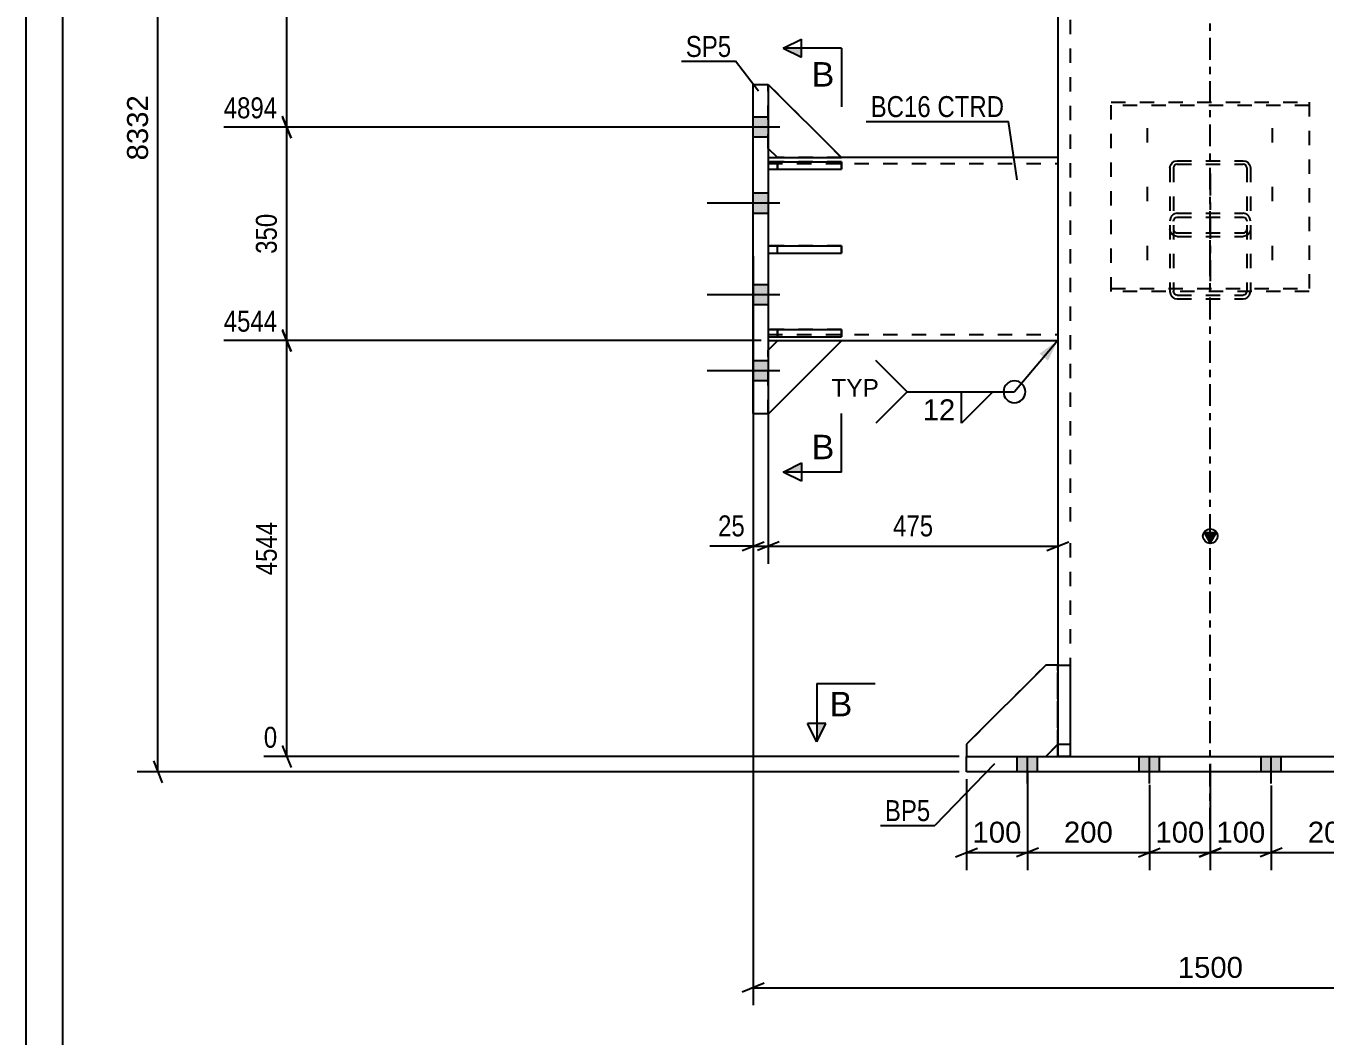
# Model space of a CAD drawing. Header units: millimetres. Extents: x -162 to 432, y -197 to 223.
# Drawn here: x -161.9 to 15.8, y -38.2 to 99.9 of the extents above; entities that cross this region are included whole.
import ezdxf

# ---------------------------------------------------------------- set-up
doc = ezdxf.new("R2010")
doc.units = ezdxf.units.MM
doc.linetypes.add('DXK_LINE_DOT2', pattern=[3.9198, 1.9599, -1.9599])
doc.linetypes.add('DXK_LINE_DOT3', pattern=[5.9187, 2.979, -0.9799, 0.9799, -0.9799])
doc.styles.add('Arial', font='ARIAL.TTF', dxfattribs={"height": 0.2})
doc.styles.add('Arial Narrow', font='ARIALN.TTF', dxfattribs={"height": 0.2})

# ---------------------------------------------------------------- blocks, each defined once
blk = doc.blocks.new('Unknown-284927994-1134')
at = {"color": 5, "linetype": 'Continuous'}
for p, q in [((-161.88, 223.11), (-161.88, -196.89)), ((-156.88, 218.11), (-156.88, -191.89))]:
    blk.add_line(p, q, dxfattribs=at)
blk = doc.blocks.new('Part-284927994-1833 - 1824')
at = {"color": 2, "linetype": 'Continuous'}
for p, q in [((-33.33, -2.08), (-33.33, 0)), ((-33.33, 0), (33.33, 0)), ((33.33, 0), (33.33, -2.08)), ((33.33, -2.08), (-33.33, -2.08))]:
    blk.add_line(p, q, dxfattribs=at)
blk = doc.blocks.new('Part-284927994-1857 - 1824')
at = {"color": 7, "linetype": 'DXK_LINE_DOT2'}
for p, q in [((-22.5, 12.5), (-33.33, 1.67)), ((-20.83, 12.5), (-22.5, 12.5)), ((-20.83, 1.67), (-20.83, 12.5)), ((-33.33, 1.67), (-33.33, 0)), ((-22.5, 0), (-20.83, 1.67)), ((-33.33, 0), (-22.5, 0))]:
    blk.add_line(p, q, dxfattribs=at)
blk = doc.blocks.new('Part-284927994-1826 - 1824')
at = {"color": 2, "linetype": 'Continuous'}
for p, q in [((-20.83, 12.5), (-20.83, 0)), ((-20.83, 12.5), (-19.17, 12.5)), ((-19.17, 12.5), (-19.17, 0)), ((-20.83, 1.67), (-19.17, 1.67)), ((-20.83, 0), (-19.17, 0))]:
    blk.add_line(p, q, dxfattribs=at)
blk = doc.blocks.new('Part-284927994-1828 - 1824')
at = {"color": 2, "linetype": 'Continuous'}
for p, q in [((-22.5, 12.5), (-33.33, 1.67)), ((-20.83, 12.5), (-22.5, 12.5)), ((-33.33, 1.67), (-33.33, 0)), ((-22.5, 0), (-20.83, 1.67))]:
    blk.add_line(p, q, dxfattribs=at)
at = {"color": 7, "linetype": 'DXK_LINE_DOT2'}
for p, q in [((-20.83, 12.5), (-20.83, 1.67)), ((-33.33, 0), (-22.5, 0))]:
    blk.add_line(p, q, dxfattribs=at)
blk = doc.blocks.new('Part-284927994-1838 - 1824')
at = {"linetype": 'Continuous'}
blk.add_hatch(color=2, dxfattribs=at).paths.add_polyline_path([(0, 29.23), (-0.8, 30.63), (0.8, 30.63)])
at = {"color": 7, "linetype": 'DXK_LINE_DOT3'}
for p, q in [((0, 109.56), (0, 167.47)), ((0, 30.17), (0, 108.56)), ((0, -10), (0, 29.17))]:
    blk.add_line(p, q, dxfattribs=at)
at = {"color": 2, "linetype": 'Continuous'}
for p, q in [((-20.83, 157.47), (-20.83, 109.56)), ((-20.83, 157.47), (-20.42, 157.47)), ((-19.02, 157.47), (19.02, 157.47)), ((20.83, 157.47), (20.42, 157.47)), ((20.83, 157.47), (20.83, 109.56)), ((-20.83, 108.56), (-20.83, 30.17)), ((20.83, 108.56), (20.83, 30.17)), ((0, 29.23), (-0.8, 30.63)), ((-0.8, 30.63), (0.8, 30.63)), ((0.8, 30.63), (0, 29.23)), ((-20.83, 29.17), (-20.83, 12.5)), ((20.83, 29.17), (20.83, 12.5))]:
    blk.add_line(p, q, dxfattribs=at)
at = {"color": 7, "linetype": 'DXK_LINE_DOT2'}
for p, q in [((-19.04, 157.47), (-20.42, 157.47)), ((-19.02, 157.47), (-19.86, 157.47)), ((-19.17, 157.47), (-19.17, 109.56)), ((-19.04, 157.47), (-19.02, 157.47)), ((20.42, 157.47), (18.68, 157.47)), ((19.17, 157.47), (19.17, 109.56)), ((-19.17, 108.56), (-19.17, 30.17)), ((19.17, 108.56), (19.17, 30.17)), ((-19.17, 29.17), (-19.17, 0)), ((19.17, 29.17), (19.17, 0)), ((-20.83, 12.5), (-20.83, 0)), ((20.83, 12.5), (20.83, 0)), ((-20.83, 0), (20.83, 0))]:
    blk.add_line(p, q, dxfattribs=at)
at = {"color": 2, "linetype": 'Continuous'}
blk.add_circle((0, 30.13), 1, dxfattribs=at)
blk = doc.blocks.new('Bolt-284927994-1841 - 1824')
at = {"linetype": 'Continuous'}
for points in [[(-62.5, 87.43), (-62.5, 84.68), (-60.41, 84.68), (-60.41, 87.43)], [(-62.5, 87.43), (-62.5, 84.68), (-60.41, 84.68), (-60.41, 87.43)], [(-62.5, 87.43), (-62.5, 84.68), (-60.41, 84.68), (-60.41, 87.43)], [(-62.5, 77.01), (-62.5, 74.26), (-60.41, 74.26), (-60.41, 77.01)], [(-62.5, 77.01), (-62.5, 74.26), (-60.41, 74.26), (-60.41, 77.01)], [(-62.5, 64.51), (-62.5, 61.76), (-60.41, 61.76), (-60.41, 64.51)], [(-62.5, 64.51), (-62.5, 61.76), (-60.41, 61.76), (-60.41, 64.51)], [(-62.5, 54.1), (-62.5, 51.35), (-60.41, 51.35), (-60.41, 54.1)], [(-62.5, 54.1), (-62.5, 51.35), (-60.41, 51.35), (-60.41, 54.1)], [(-62.5, 54.1), (-62.5, 51.35), (-60.41, 51.35), (-60.41, 54.1)]]:
    blk.add_hatch(color=1, dxfattribs=at).paths.add_polyline_path(points)
at = {"color": 1, "linetype": 'Continuous'}
for p, q in [((-60.41, 87.43), (-62.5, 87.43)), ((-60.41, 87.43), (-62.5, 87.43)), ((-60.41, 87.43), (-62.5, 87.43)), ((-58.83, 86.06), (-68.75, 86.06)), ((-58.83, 86.06), (-68.75, 86.06)), ((-58.83, 86.06), (-68.75, 86.06)), ((-60.41, 84.68), (-62.5, 84.68)), ((-60.41, 84.68), (-62.5, 84.68)), ((-60.41, 84.68), (-62.5, 84.68)), ((-60.41, 77.01), (-62.5, 77.01)), ((-60.41, 77.01), (-62.5, 77.01)), ((-58.83, 75.64), (-68.75, 75.64)), ((-58.83, 75.64), (-68.75, 75.64)), ((-60.41, 74.26), (-62.5, 74.26)), ((-60.41, 74.26), (-62.5, 74.26)), ((-60.41, 64.51), (-62.5, 64.51)), ((-60.41, 64.51), (-62.5, 64.51)), ((-58.83, 63.14), (-68.75, 63.14)), ((-58.83, 63.14), (-68.75, 63.14)), ((-60.41, 61.76), (-62.5, 61.76)), ((-60.41, 61.76), (-62.5, 61.76)), ((-60.41, 54.1), (-62.5, 54.1)), ((-60.41, 54.1), (-62.5, 54.1)), ((-60.41, 54.1), (-62.5, 54.1)), ((-58.83, 52.72), (-68.75, 52.72)), ((-58.83, 52.72), (-68.75, 52.72)), ((-58.83, 52.72), (-68.75, 52.72)), ((-60.41, 51.35), (-62.5, 51.35)), ((-60.41, 51.35), (-62.5, 51.35)), ((-60.41, 51.35), (-62.5, 51.35))]:
    blk.add_line(p, q, dxfattribs=at)
blk = doc.blocks.new('Bolt-284927994-1844 - 1824')
at = {"color": 1, "linetype": 'DXK_LINE_DOT2'}
for p, q in [((-8.56, 83.94), (-8.56, 86.3)), ((-0.02, 83.94), (-0.02, 86.3)), ((8.52, 83.94), (8.52, 86.3)), ((-8.56, 75.91), (-8.56, 78.28)), ((8.52, 75.91), (8.52, 78.28)), ((-8.56, 67.88), (-8.56, 70.25)), ((-0.02, 67.88), (-0.02, 70.25)), ((8.52, 67.88), (8.52, 70.25))]:
    blk.add_line(p, q, dxfattribs=at)
blk = doc.blocks.new('Bolt-284927994-1845 - 1824')
at = {"linetype": 'Continuous'}
for points in [[(-23.63, 0), (-26.38, 0), (-26.38, -2.08), (-23.63, -2.08)], [(-23.63, 0), (-26.38, 0), (-26.38, -2.08), (-23.63, -2.08)], [(-23.63, 0), (-26.38, 0), (-26.38, -2.08), (-23.63, -2.08)], [(-23.63, 0), (-26.38, 0), (-26.38, -2.08), (-23.63, -2.08)], [(-6.96, 0), (-9.71, 0), (-9.71, -2.08), (-6.96, -2.08)], [(-6.96, 0), (-9.71, 0), (-9.71, -2.08), (-6.96, -2.08)], [(9.71, 0), (6.96, 0), (6.96, -2.08), (9.71, -2.08)], [(9.71, 0), (6.96, 0), (6.96, -2.08), (9.71, -2.08)], [(26.37, 0), (23.62, 0), (23.62, -2.08), (26.37, -2.08)], [(26.37, 0), (23.62, 0), (23.62, -2.08), (26.37, -2.08)], [(26.37, 0), (23.62, 0), (23.62, -2.08), (26.37, -2.08)], [(26.37, 0), (23.62, 0), (23.62, -2.08), (26.37, -2.08)]]:
    blk.add_hatch(color=1, dxfattribs=at).paths.add_polyline_path(points)
at = {"color": 1, "linetype": 'Continuous'}
for p, q in [((-26.38, -2.08), (-26.38, 0)), ((-26.38, -2.08), (-26.38, 0)), ((-26.38, -2.08), (-26.38, 0)), ((-26.38, -2.08), (-26.38, 0)), ((-25, -3.67), (-25, 0)), ((-25, -3.67), (-25, 0)), ((-25, -3.67), (-25, 0)), ((-25, -3.67), (-25, 0)), ((-23.63, -2.08), (-23.63, 0)), ((-23.63, -2.08), (-23.63, 0)), ((-23.63, -2.08), (-23.63, 0)), ((-23.63, -2.08), (-23.63, 0)), ((-9.71, -2.08), (-9.71, 0)), ((-9.71, -2.08), (-9.71, 0)), ((-8.33, -3.67), (-8.33, 0)), ((-8.33, -3.67), (-8.33, 0)), ((-6.96, -2.08), (-6.96, 0)), ((-6.96, -2.08), (-6.96, 0)), ((6.96, -2.08), (6.96, 0)), ((6.96, -2.08), (6.96, 0)), ((8.33, -3.67), (8.33, 0)), ((8.33, -3.67), (8.33, 0)), ((9.71, -2.08), (9.71, 0)), ((9.71, -2.08), (9.71, 0)), ((23.62, -2.08), (23.62, 0)), ((23.62, -2.08), (23.62, 0)), ((23.62, -2.08), (23.62, 0)), ((23.62, -2.08), (23.62, 0)), ((25, -3.67), (25, 0)), ((25, -3.67), (25, 0)), ((25, -3.67), (25, 0)), ((25, -3.67), (25, 0)), ((26.37, -2.08), (26.37, 0)), ((26.37, -2.08), (26.37, 0)), ((26.37, -2.08), (26.37, 0)), ((26.37, -2.08), (26.37, 0))]:
    blk.add_line(p, q, dxfattribs=at)
blk = doc.blocks.new('Part-284927994-1922 - 1824')
at = {"color": 2, "linetype": 'Continuous'}
for p, q in [((-62.5, 46.89), (-62.5, 91.89)), ((-62.5, 91.89), (-60.41, 91.89)), ((-60.41, 91.89), (-60.41, 81.29)), ((-60.41, 80.29), (-60.41, 69.83)), ((-60.41, 68.83), (-60.41, 58.37)), ((-60.41, 57.37), (-60.41, 46.89)), ((-62.5, 46.89), (-60.41, 46.89))]:
    blk.add_line(p, q, dxfattribs=at)
at = {"color": 7, "linetype": 'DXK_LINE_DOT2'}
for p, q in [((-60.41, 81.29), (-60.41, 80.29)), ((-60.41, 69.83), (-60.41, 68.83)), ((-60.41, 58.37), (-60.41, 57.37))]:
    blk.add_line(p, q, dxfattribs=at)
blk = doc.blocks.new('Part-284927994-1858 - 1824')
at = {"color": 7, "linetype": 'DXK_LINE_DOT2'}
for p, q in [((-20.83, 0), (-20.83, 12.5)), ((-20.83, 12.5), (-19.17, 12.5)), ((-19.17, 12.5), (-19.17, 0)), ((-20.83, 1.67), (-19.17, 1.67)), ((-19.17, 0), (-20.83, 0))]:
    blk.add_line(p, q, dxfattribs=at)
blk = doc.blocks.new('Part-284927994-1865 - 1824')
at = {"color": 7, "linetype": 'DXK_LINE_DOT2'}
for p, q in [((-13.56, 63.56), (-13.56, 89.46)), ((-13.56, 89.46), (13.52, 89.46)), ((13.52, 89.01), (-13.56, 89.01)), ((13.52, 89.46), (13.52, 63.56)), ((-13.56, 64.01), (13.52, 64.01)), ((13.52, 63.56), (-13.56, 63.56))]:
    blk.add_line(p, q, dxfattribs=at)
blk = doc.blocks.new('Part-284927994-1867 - 1824')
at = {"color": 7, "linetype": 'DXK_LINE_DOT2'}
for p, q in [((-5.52, 80.51), (-5.44, 80.87)), ((-5.52, 80.51), (-5.52, 63.63)), ((-5.44, 80.87), (-5.23, 81.17)), ((-5.23, 81.17), (-4.9, 81.38)), ((-4.98, 80.69), (-5.02, 80.51)), ((-5.02, 80.51), (-5.02, 63.63)), ((-4.87, 80.84), (-4.98, 80.69)), ((-4.9, 81.38), (-4.52, 81.45)), ((-4.71, 80.94), (-4.87, 80.84)), ((-4.52, 80.98), (-4.71, 80.94)), ((-4.52, 81.45), (4.48, 81.45)), ((-4.52, 80.98), (4.48, 80.98)), ((4.48, 81.45), (4.86, 81.38)), ((4.67, 80.94), (4.48, 80.98)), ((4.84, 80.84), (4.67, 80.94)), ((4.94, 80.69), (4.84, 80.84)), ((4.86, 81.38), (5.19, 81.17)), ((4.98, 80.51), (4.94, 80.69)), ((4.98, 80.51), (4.98, 63.63)), ((5.19, 81.17), (5.41, 80.87)), ((5.41, 80.87), (5.48, 80.51)), ((5.48, 80.51), (5.48, 63.63)), ((-5.44, 73.61), (-5.52, 73.2)), ((-5.02, 73.2), (-4.98, 73.41)), ((-4.98, 73.41), (-4.87, 73.58)), ((-4.52, 74.27), (-4.9, 74.19)), ((-4.87, 73.58), (-4.71, 73.7)), ((-4.71, 73.7), (-4.52, 73.74)), ((-4.52, 74.27), (4.48, 74.27)), ((-4.52, 73.74), (4.48, 73.74)), ((4.86, 74.19), (4.48, 74.27)), ((4.48, 73.74), (4.67, 73.7)), ((4.67, 73.7), (4.84, 73.58)), ((4.84, 73.58), (4.94, 73.41)), ((4.94, 73.41), (4.98, 73.2)), ((5.48, 73.2), (5.41, 73.61)), ((-5.44, 71.69), (-5.52, 72.05)), ((-5.23, 71.39), (-5.44, 71.69)), ((-4.9, 71.18), (-5.23, 71.39)), ((-5.02, 72.05), (-4.98, 71.87)), ((-4.98, 71.87), (-4.87, 71.72)), ((-4.52, 71.11), (-4.9, 71.18)), ((-4.87, 71.72), (-4.71, 71.62)), ((-4.71, 71.62), (-4.52, 71.58)), ((-4.52, 71.58), (4.48, 71.58)), ((-4.52, 71.11), (4.48, 71.11)), ((4.48, 71.58), (4.67, 71.62)), ((4.86, 71.18), (4.48, 71.11)), ((4.67, 71.62), (4.84, 71.72)), ((4.84, 71.72), (4.94, 71.87)), ((5.19, 71.39), (4.86, 71.18)), ((4.94, 71.87), (4.98, 72.05)), ((5.41, 71.69), (5.19, 71.39)), ((5.48, 72.05), (5.41, 71.69)), ((-5.52, 63.63), (-5.44, 63.22)), ((-4.98, 63.42), (-5.02, 63.63)), ((-4.87, 63.25), (-4.98, 63.42)), ((-4.9, 62.64), (-4.52, 62.56)), ((-4.71, 63.14), (-4.87, 63.25)), ((-4.52, 63.09), (-4.71, 63.14)), ((-4.52, 63.09), (4.48, 63.09)), ((-4.52, 62.56), (4.48, 62.56)), ((4.67, 63.14), (4.48, 63.09)), ((4.48, 62.56), (4.86, 62.64)), ((4.84, 63.25), (4.67, 63.14)), ((4.94, 63.42), (4.84, 63.25)), ((4.98, 63.63), (4.94, 63.42)), ((5.41, 63.22), (5.48, 63.63))]:
    blk.add_line(p, q, dxfattribs=at)
at = {"color": 7, "linetype": 'DXK_LINE_DOT3'}
blk.add_line((-0.02, 79.7), (-0.02, 65), dxfattribs=at)
at = {"color": 7, "linetype": 'DXK_LINE_DOT2'}
for centre, start, end in [((-4.48, 73.25), 114.32, 159.2417), ((4.44, 73.25), 20.7583, 65.68), ((-4.48, 63.59), 200.7583, 245.68), ((4.44, 63.59), 294.32, 339.2417)]:
    blk.add_arc(centre, 1.03, start, end, dxfattribs=at)
blk = doc.blocks.new('Part-284927994-1996 - 1824')
at = {"color": 2, "linetype": 'Continuous'}
for p, q in [((-60.41, 81.89), (-59.16, 81.89)), ((-20.83, 81.89), (-50.41, 81.89)), ((-60.41, 56.89), (-20.83, 56.89))]:
    blk.add_line(p, q, dxfattribs=at)
at = {"color": 7, "linetype": 'DXK_LINE_DOT2'}
for p, q in [((-60.41, 81.89), (-60.41, 56.89)), ((-59.16, 81.89), (-50.41, 81.89)), ((-20.83, 81.89), (-20.83, 56.89)), ((-20.83, 81.89), (-20.83, 81.89)), ((-20.83, 81.89), (-20.83, 81.89)), ((-60.41, 81.06), (-20.83, 81.06)), ((-60.41, 57.72), (-20.83, 57.72)), ((-20.83, 56.89), (-20.83, 56.89)), ((-20.83, 56.89), (-20.83, 56.89))]:
    blk.add_line(p, q, dxfattribs=at)
blk = doc.blocks.new('Part-284927994-2049 - 1824')
at = {"color": 7, "linetype": 'DXK_LINE_DOT2'}
for p, q in [((-50.41, 58.37), (-60.41, 58.37)), ((-60.41, 58.37), (-60.41, 57.37)), ((-60.41, 57.37), (-50.41, 57.37)), ((-59.16, 58.37), (-59.16, 57.37)), ((-50.41, 57.37), (-50.41, 58.37))]:
    blk.add_line(p, q, dxfattribs=at)
blk = doc.blocks.new('Part-284927994-2040 - 1824')
at = {"color": 7, "linetype": 'DXK_LINE_DOT2'}
for p, q in [((-59.16, 56.83), (-60.41, 55.58)), ((-60.41, 46.83), (-50.41, 56.83)), ((-60.41, 55.58), (-60.41, 46.83)), ((-50.41, 56.83), (-59.16, 56.83))]:
    blk.add_line(p, q, dxfattribs=at)
blk = doc.blocks.new('Part-284927994-2041 - 1824')
at = {"color": 2, "linetype": 'Continuous'}
for p, q in [((-59.16, 56.83), (-60.41, 55.58)), ((-60.41, 46.83), (-50.41, 56.83)), ((-50.41, 56.83), (-59.16, 56.83)), ((-60.41, 46.89), (-60.41, 46.83))]:
    blk.add_line(p, q, dxfattribs=at)
at = {"color": 7, "linetype": 'DXK_LINE_DOT2'}
blk.add_line((-60.41, 46.83), (-60.41, 55.58), dxfattribs=at)
blk = doc.blocks.new('Part-284927994-2042 - 1824')
at = {"color": 7, "linetype": 'DXK_LINE_DOT2'}
for p, q in [((-60.41, 83.14), (-60.41, 91.89)), ((-60.41, 91.89), (-50.41, 81.89)), ((-59.16, 81.89), (-60.41, 83.14)), ((-50.41, 81.89), (-59.16, 81.89))]:
    blk.add_line(p, q, dxfattribs=at)
blk = doc.blocks.new('Part-284927994-2043 - 1824')
at = {"color": 2, "linetype": 'Continuous'}
for p, q in [((-60.41, 91.89), (-50.41, 81.89)), ((-60.41, 83.14), (-59.16, 81.89)), ((-59.16, 81.89), (-50.41, 81.89))]:
    blk.add_line(p, q, dxfattribs=at)
at = {"color": 7, "linetype": 'DXK_LINE_DOT2'}
blk.add_line((-60.41, 91.89), (-60.41, 83.14), dxfattribs=at)
blk = doc.blocks.new('Part-284927994-2044 - 1824')
at = {"color": 2, "linetype": 'Continuous'}
for p, q in [((-60.41, 69.83), (-50.41, 69.83)), ((-60.41, 69.83), (-60.41, 68.83)), ((-50.41, 69.83), (-50.41, 68.83)), ((-60.41, 68.83), (-50.41, 68.83))]:
    blk.add_line(p, q, dxfattribs=at)
at = {"color": 7, "linetype": 'DXK_LINE_DOT2'}
blk.add_line((-59.16, 68.83), (-59.16, 69.83), dxfattribs=at)
blk = doc.blocks.new('Part-284927994-2045 - 1824')
at = {"color": 2, "linetype": 'Continuous'}
for p, q in [((-60.41, 81.29), (-50.41, 81.29)), ((-60.41, 81.29), (-60.41, 80.29)), ((-60.41, 80.29), (-50.41, 80.29)), ((-50.41, 81.29), (-50.41, 80.29))]:
    blk.add_line(p, q, dxfattribs=at)
at = {"color": 7, "linetype": 'DXK_LINE_DOT2'}
blk.add_line((-59.16, 80.29), (-59.16, 81.29), dxfattribs=at)
blk = doc.blocks.new('Part-284927994-2046 - 1824')
at = {"color": 2, "linetype": 'Continuous'}
for p, q in [((-60.41, 58.37), (-50.41, 58.37)), ((-60.41, 58.37), (-60.41, 57.37)), ((-60.41, 57.37), (-50.41, 57.37)), ((-50.41, 58.37), (-50.41, 57.37))]:
    blk.add_line(p, q, dxfattribs=at)
at = {"color": 7, "linetype": 'DXK_LINE_DOT2'}
blk.add_line((-59.16, 57.37), (-59.16, 58.37), dxfattribs=at)
blk = doc.blocks.new('Part-284927994-2047 - 1824')
at = {"color": 7, "linetype": 'DXK_LINE_DOT2'}
for p, q in [((-50.41, 69.83), (-60.41, 69.83)), ((-60.41, 69.83), (-60.41, 68.83)), ((-59.16, 68.83), (-59.16, 69.83)), ((-50.41, 68.83), (-50.41, 69.83)), ((-60.41, 68.83), (-50.41, 68.83))]:
    blk.add_line(p, q, dxfattribs=at)
blk = doc.blocks.new('Part-284927994-2048 - 1824')
at = {"color": 7, "linetype": 'DXK_LINE_DOT2'}
for p, q in [((-50.41, 81.29), (-60.41, 81.29)), ((-60.41, 81.29), (-60.41, 80.29)), ((-60.41, 80.29), (-50.41, 80.29)), ((-59.16, 81.29), (-59.16, 80.29)), ((-50.41, 80.29), (-50.41, 81.29))]:
    blk.add_line(p, q, dxfattribs=at)
blk = doc.blocks.new('StraightDimension-284927994-2356 - 1824')
at = {"color": 7, "linetype": 'Continuous'}
for p, q in [((-125.64, 84.56), (-126.84, 87.56)), ((-67.66, 86.06), (-134.85, 86.06)), ((-126.24, 56.89), (-126.24, 86.06)), ((-61.41, 56.89), (-134.85, 56.89)), ((-126.84, 58.39), (-125.64, 55.39))]:
    blk.add_line(p, q, dxfattribs=at)
at = {"color": 0, "linetype": 'Continuous'}
blk.add_wipeout([(-126.94, 86.66), (-126.94, 90.86), (-135.45, 90.86), (-135.45, 86.66)], dxfattribs=at)
at = {"color": 0}
blk.add_wipeout([(-126.99, 74.82), (-131.19, 74.82), (-131.19, 68.13), (-126.99, 68.13)], dxfattribs=at)
at = {"color": 3, "linetype": 'Continuous', "style": 'Arial Narrow'}
blk.add_text('4894', height=2.863, dxfattribs=at).set_placement((-134.85, 87.26))
at = {"color": 3, "style": 'Arial Narrow'}
blk.add_text('350', height=2.863, rotation=90.0002, dxfattribs=at).set_placement((-127.59, 68.73))
blk = doc.blocks.new('StraightDimension-284927994-2122 - 1824')
at = {"color": 7, "linetype": 'Continuous'}
for p, q in [((-62.5, 68.39), (-62.5, 26.35)), ((-60.41, 68.39), (-60.41, 26.35)), ((-64, 28.15), (-61, 29.35)), ((-62.5, 28.75), (-60.41, 28.75)), ((-58.91, 29.35), (-61.91, 28.15))]:
    blk.add_line(p, q, dxfattribs=at)
at = {"color": 0}
blk.add_wipeout([(-63.02, 29.5), (-63.02, 33.7), (-67.88, 33.7), (-67.88, 29.5)], dxfattribs=at)
at = {"color": 7, "linetype": 'Continuous'}
blk.add_line((-62.5, 28.75), (-68.4, 28.75), dxfattribs=at)
blk.add_line((-62.5, 28.75), (-68.4, 28.75), dxfattribs=at)
at = {"color": 3, "style": 'Arial Narrow'}
blk.add_text('25', height=2.863, dxfattribs=at).set_placement((-67.28, 30.1))
blk = doc.blocks.new('StraightDimension-284927994-2102 - 1824')
at = {"color": 7, "linetype": 'Continuous'}
for p, q in [((-60.41, 68.39), (-60.41, 26.35)), ((-20.83, 55.89), (-20.83, 26.35)), ((-58.91, 29.35), (-61.91, 28.15)), ((-60.41, 28.75), (-20.83, 28.75)), ((-22.33, 28.15), (-19.33, 29.35))]:
    blk.add_line(p, q, dxfattribs=at)
at = {"color": 0}
blk.add_wipeout([(-37.28, 29.5), (-37.28, 33.7), (-43.96, 33.7), (-43.96, 29.5)], dxfattribs=at)
at = {"color": 3, "style": 'Arial Narrow'}
blk.add_text('475', height=2.863, dxfattribs=at).set_placement((-43.36, 30.1))
blk = doc.blocks.new('StraightDimension-284927994-2262 - 1824')
at = {"color": 7, "linetype": 'Continuous'}
for p, q in [((-62.5, 45.89), (-62.5, -34.01)), ((62.5, 45.89), (62.5, -34.01)), ((-61, -31.01), (-64, -32.21)), ((-62.5, -31.61), (62.5, -31.61)), ((61, -32.21), (64, -31.01))]:
    blk.add_line(p, q, dxfattribs=at)
at = {"color": 0}
blk.add_wipeout([(5.05, -30.86), (5.05, -26.66), (-5.04, -26.66), (-5.04, -30.86)], dxfattribs=at)
at = {"color": 3, "style": 'Arial'}
blk.add_text('1500', height=2.865, dxfattribs=at).set_placement((-4.44, -30.26))
blk = doc.blocks.new('StraightDimension-284927994-2283 - 1824')
at = {"color": 7, "linetype": 'Continuous'}
for p, q in [((8.33, -3.97), (8.33, -15.53)), ((25, -3.97), (25, -15.53)), ((9.83, -12.53), (6.83, -13.73)), ((8.33, -13.13), (25, -13.13)), ((23.5, -13.73), (26.5, -12.53))]:
    blk.add_line(p, q, dxfattribs=at)
at = {"color": 0}
blk.add_wipeout([(20.6, -12.38), (20.6, -8.18), (12.73, -8.18), (12.73, -12.38)], dxfattribs=at)
at = {"color": 3, "style": 'Arial'}
blk.add_text('200', height=2.865, dxfattribs=at).set_placement((13.33, -11.78))
blk = doc.blocks.new('StraightDimension-284927994-2290 - 1824')
at = {"color": 7, "linetype": 'Continuous'}
for p, q in [((0, -1), (0, -15.53)), ((8.33, -3.97), (8.33, -15.53)), ((-1.5, -13.73), (1.5, -12.53)), ((0, -13.13), (8.33, -13.13)), ((9.83, -12.53), (6.83, -13.73))]:
    blk.add_line(p, q, dxfattribs=at)
at = {"color": 0}
blk.add_wipeout([(8.1, -12.38), (8.1, -8.18), (0.23, -8.18), (0.23, -12.38)], dxfattribs=at)
at = {"color": 3, "style": 'Arial'}
blk.add_text('100', height=2.865, dxfattribs=at).set_placement((0.83, -11.78))
blk = doc.blocks.new('StraightDimension-284927994-2299 - 1824')
at = {"color": 7, "linetype": 'Continuous'}
for p, q in [((0, -1), (0, -15.53)), ((-8.33, -3.88), (-8.33, -15.53)), ((-9.83, -13.73), (-6.83, -12.53)), ((-8.33, -13.13), (0, -13.13)), ((1.5, -12.53), (-1.5, -13.73))]:
    blk.add_line(p, q, dxfattribs=at)
at = {"color": 0}
blk.add_wipeout([(-0.23, -12.38), (-0.23, -8.18), (-8.1, -8.18), (-8.1, -12.38)], dxfattribs=at)
at = {"color": 3, "style": 'Arial'}
blk.add_text('100', height=2.865, dxfattribs=at).set_placement((-7.5, -11.78))
blk = doc.blocks.new('StraightDimension-284927994-2308 - 1824')
at = {"color": 7, "linetype": 'Continuous'}
for p, q in [((-25, -2.04), (-25, -15.53)), ((-8.33, -3.88), (-8.33, -15.53)), ((-23.5, -12.53), (-26.5, -13.73)), ((-25, -13.13), (-8.33, -13.13)), ((-9.83, -13.73), (-6.83, -12.53))]:
    blk.add_line(p, q, dxfattribs=at)
at = {"color": 0}
blk.add_wipeout([(-12.73, -12.38), (-12.73, -8.18), (-20.6, -8.18), (-20.6, -12.38)], dxfattribs=at)
at = {"color": 3, "style": 'Arial'}
blk.add_text('200', height=2.865, dxfattribs=at).set_placement((-20, -11.78))
blk = doc.blocks.new('StraightDimension-284927994-2318 - 1824')
at = {"color": 7, "linetype": 'Continuous'}
for p, q in [((-33.33, -3.08), (-33.33, -15.53)), ((-25, -2.04), (-25, -15.53)), ((-34.83, -13.73), (-31.83, -12.53)), ((-33.33, -13.13), (-25, -13.13)), ((-23.5, -12.53), (-26.5, -13.73))]:
    blk.add_line(p, q, dxfattribs=at)
at = {"color": 0}
blk.add_wipeout([(-25.23, -12.38), (-25.23, -8.18), (-33.1, -8.18), (-33.1, -12.38)], dxfattribs=at)
at = {"color": 3, "style": 'Arial'}
blk.add_text('100', height=2.865, dxfattribs=at).set_placement((-32.5, -11.78))
blk = doc.blocks.new('StraightDimension-284927994-2347 - 1824')
at = {"color": 7, "linetype": 'Continuous'}
for p, q in [((-113.5, 126.22), (-134.85, 126.22)), ((-125.64, 124.72), (-126.84, 127.72)), ((-126.24, 86.06), (-126.24, 126.22)), ((-126.84, 87.56), (-125.64, 84.56)), ((-67.66, 86.06), (-134.85, 86.06))]:
    blk.add_line(p, q, dxfattribs=at)
at = {"color": 0, "linetype": 'Continuous'}
blk.add_wipeout([(-126.94, 126.82), (-126.94, 131.02), (-135.45, 131.02), (-135.45, 126.82)], dxfattribs=at)
at = {"color": 0}
blk.add_wipeout([(-126.99, 110.4), (-131.19, 110.4), (-131.19, 101.88), (-126.99, 101.88)], dxfattribs=at)
at = {"color": 3, "linetype": 'Continuous', "style": 'Arial Narrow'}
blk.add_text('7734', height=2.863, dxfattribs=at).set_placement((-134.85, 127.42))
at = {"color": 3, "style": 'Arial Narrow'}
blk.add_text('2840', height=2.863, rotation=90.0002, dxfattribs=at).set_placement((-127.59, 102.48))
blk = doc.blocks.new('StraightDimension-284927994-2363 - 1824')
at = {"color": 7, "linetype": 'Continuous'}
for p, q in [((-61.41, 56.89), (-134.85, 56.89)), ((-125.64, 55.39), (-126.84, 58.39)), ((-126.24, 0), (-126.24, 56.89)), ((-126.84, 1.5), (-125.64, -1.5)), ((-34.33, 0), (-129.37, 0))]:
    blk.add_line(p, q, dxfattribs=at)
at = {"color": 0, "linetype": 'Continuous'}
for points in [[(-126.94, 57.49), (-126.94, 61.69), (-135.45, 61.69), (-135.45, 57.49)], [(-126.94, 0.6), (-126.94, 4.8), (-129.97, 4.8), (-129.97, 0.6)]]:
    blk.add_wipeout(points, dxfattribs=at)
at = {"color": 0}
blk.add_wipeout([(-126.99, 32.7), (-131.19, 32.7), (-131.19, 24.19), (-126.99, 24.19)], dxfattribs=at)
at = {"color": 3, "linetype": 'Continuous', "style": 'Arial Narrow'}
for s, height, p in [('4544', 2.863, (-134.85, 58.09)), ('0', 2.86, (-129.37, 1.2))]:
    blk.add_text(s, height=height, dxfattribs=at).set_placement(p)
at = {"color": 3, "style": 'Arial Narrow'}
blk.add_text('4544', height=2.863, rotation=90.0002, dxfattribs=at).set_placement((-127.59, 24.79))
blk = doc.blocks.new('StraightDimension-284927994-9669 - 1824')
at = {"color": 7, "linetype": 'Continuous'}
for p, q in [((-143.25, 172.5), (-144.45, 175.5)), ((-8.35, 174), (-146.7, 174)), ((-143.85, -2.08), (-143.85, 174)), ((-144.45, -0.58), (-143.25, -3.58)), ((-34.33, -2.08), (-146.7, -2.08))]:
    blk.add_line(p, q, dxfattribs=at)
at = {"color": 0}
blk.add_wipeout([(-144.6, 91.01), (-148.8, 91.01), (-148.8, 80.91), (-144.6, 80.91)], dxfattribs=at)
at = {"color": 3, "style": 'Arial'}
blk.add_text('8332', height=2.865, rotation=90.0002, dxfattribs=at).set_placement((-145.2, 81.51))
blk = doc.blocks.new('Mark-284927994-1829 - 1824')
at = {"color": 0}
blk.add_wipeout([(-38.27, -8.83), (-38.27, -5.83), (-44.48, -5.83), (-44.48, -8.83)], dxfattribs=at)
blk.add_wipeout([(-38.27, -8.83), (-38.27, -5.83), (-44.48, -5.83), (-44.48, -8.83)], dxfattribs=at)
at = {"color": 30, "linetype": 'Continuous'}
for p in [(-29.51, -1.01), (-45.08, -9.43)]:
    blk.add_line(p, (-37.67, -9.43), dxfattribs=at)
at = {"color": 3, "style": 'Arial Narrow'}
blk.add_text('BP5', height=2.863, dxfattribs=at).set_placement((-44.48, -8.83))
blk = doc.blocks.new('Mark-284927994-1992 - 1824')
at = {"color": 0}
for points in [[(-38.2, 87.43), (-38.2, 90.43), (-46.42, 90.43), (-46.42, 87.43)], [(-28.18, 87.43), (-28.18, 90.43), (-37.3, 90.43), (-37.3, 87.43)]]:
    blk.add_wipeout(points, dxfattribs=at)
for points in [[(-38.2, 87.43), (-38.2, 90.43), (-46.42, 90.43), (-46.42, 87.43)], [(-28.18, 87.43), (-28.18, 90.43), (-37.3, 90.43), (-37.3, 87.43)]]:
    blk.add_wipeout(points, dxfattribs=at)
at = {"color": 30, "linetype": 'Continuous'}
for p in [(-47.02, 86.83), (-26.4, 78.87)]:
    blk.add_line(p, (-27.58, 86.83), dxfattribs=at)
at = {"color": 3, "style": 'Arial Narrow'}
for s, p in [('BC16', (-46.42, 87.43)), ('CTRD', (-37.3, 87.43))]:
    blk.add_text(s, height=2.863, dxfattribs=at).set_placement(p)
blk = doc.blocks.new('Mark-284927994-1918 - 1824')
at = {"color": 0}
blk.add_wipeout([(-65.48, 95.65), (-65.48, 98.65), (-71.69, 98.65), (-71.69, 95.65)], dxfattribs=at)
blk.add_wipeout([(-65.48, 95.65), (-65.48, 98.65), (-71.69, 98.65), (-71.69, 95.65)], dxfattribs=at)
at = {"color": 30, "linetype": 'Continuous'}
for p in [(-72.29, 95.05), (-61.75, 90.97)]:
    blk.add_line(p, (-64.88, 95.05), dxfattribs=at)
at = {"color": 3, "style": 'Arial Narrow'}
blk.add_text('SP5', height=2.863, dxfattribs=at).set_placement((-71.69, 95.65))
blk = doc.blocks.new('SectionMark-284927994-2446 - 1824')
at = {"linetype": 'Continuous'}
for points in [[(-53.79, 4.5), (-52.54, 4.5), (-53.79, 2)], [(40.92, 4.5), (42.17, 4.5), (42.17, 2)]]:
    blk.add_hatch(color=6, dxfattribs=at).paths.add_polyline_path(points)
at = {"color": 6, "linetype": 'Continuous'}
for p, q in [((-53.79, 10), (-45.79, 10)), ((-53.79, 10), (-53.79, 2)), ((42.17, 10), (34.17, 10)), ((42.17, 10), (42.17, 2)), ((-53.79, 2), (-55.04, 4.5)), ((-52.54, 4.5), (-55.04, 4.5)), ((-53.79, 2), (-52.54, 4.5)), ((40.92, 4.5), (43.42, 4.5)), ((42.17, 2), (40.92, 4.5)), ((43.42, 4.5), (42.17, 2))]:
    blk.add_line(p, q, dxfattribs=at)
at = {"color": 0, "linetype": 'Continuous'}
for points in [[(-48.93, 5.5), (-48.93, 9), (-52.04, 9), (-52.04, 5.5)], [(40.42, 5.5), (40.42, 9), (37.31, 9), (37.31, 5.5)]]:
    blk.add_wipeout(points, dxfattribs=at)
at = {"color": 3, "linetype": 'Continuous', "style": 'Arial'}
for p in [(-52.04, 5.5), (37.31, 5.5)]:
    blk.add_text('B', height=3.34, dxfattribs=at).set_placement(p)
blk = doc.blocks.new('SectionMark-284927994-2448 - 1824')
at = {"linetype": 'Continuous'}
for points in [[(-55.89, 96.85), (-55.89, 95.6), (-58.39, 96.85)], [(-55.89, 40.15), (-55.89, 38.9), (-58.39, 38.9)]]:
    blk.add_hatch(color=6, dxfattribs=at).paths.add_polyline_path(points)
at = {"color": 6, "linetype": 'Continuous'}
for p, q in [((-58.39, 96.85), (-55.89, 98.1)), ((-55.89, 95.6), (-55.89, 98.1)), ((-50.39, 96.85), (-58.39, 96.85)), ((-58.39, 96.85), (-55.89, 95.6)), ((-50.39, 96.85), (-50.39, 88.85)), ((-50.39, 38.9), (-50.39, 46.9)), ((-58.39, 38.9), (-55.89, 40.15)), ((-55.89, 40.15), (-55.89, 37.65)), ((-50.39, 38.9), (-58.39, 38.9)), ((-55.89, 37.65), (-58.39, 38.9))]:
    blk.add_line(p, q, dxfattribs=at)
at = {"color": 0, "linetype": 'Continuous'}
for points in [[(-51.39, 91.6), (-51.39, 95.1), (-54.5, 95.1), (-54.5, 91.6)], [(-51.39, 40.65), (-51.39, 44.15), (-54.5, 44.15), (-54.5, 40.65)]]:
    blk.add_wipeout(points, dxfattribs=at)
at = {"color": 3, "linetype": 'Continuous', "style": 'Arial'}
for p in [(-54.5, 91.6), (-54.5, 40.65)]:
    blk.add_text('B', height=3.34, dxfattribs=at).set_placement(p)
blk = doc.blocks.new('WeldMark-284927994-2488 - 1824')
at = {"linetype": 'Continuous'}
blk.add_hatch(color=30, dxfattribs=at).paths.add_polyline_path([(-23.34, 55.08), (-20.83, 56.89), (-22.19, 54.11)])
at = {"color": 30, "linetype": 'Continuous'}
blk.add_line((-20.83, 56.89), (-26.77, 49.87), dxfattribs=at)
at = {"color": 3, "linetype": 'Continuous'}
for q in [(-45.7, 54.16), (-45.7, 45.59)]:
    blk.add_line((-41.41, 49.87), q, dxfattribs=at)
for start, end in [(90, 270), (270, 90)]:
    blk.add_arc((-26.77, 49.87), 1.5, start, end, dxfattribs=at)
at = {"color": 0}
blk.add_wipeout([(-34.67, 45.77), (-34.67, 49.17), (-39.51, 49.17), (-39.51, 45.77)], dxfattribs=at)
at = {"color": 30, "linetype": 'Continuous'}
blk.add_line((-41.41, 49.87), (-26.77, 49.87), dxfattribs=at)
at = {"color": 3, "linetype": 'Continuous'}
for p, q in [((-34.01, 49.87), (-29.72, 49.87)), ((-29.72, 49.87), (-34.01, 45.59)), ((-34.01, 45.59), (-34.01, 49.87))]:
    blk.add_line(p, q, dxfattribs=at)
at = {"color": 3, "style": 'Arial'}
blk.add_text('12', height=2.865, dxfattribs=at).set_placement((-39.31, 45.97))
at = {"color": 0, "linetype": 'Continuous'}
blk.add_wipeout([(-45.31, 49.22), (-45.31, 51.72), (-51.79, 51.72), (-51.79, 49.22)], dxfattribs=at)
blk.add_wipeout([(-45.31, 49.22), (-45.31, 51.72), (-51.79, 51.72), (-51.79, 49.22)], dxfattribs=at)
at = {"color": 3, "linetype": 'Continuous', "style": 'Arial'}
blk.add_text('TYP', height=2.388, dxfattribs=at).set_placement((-51.79, 49.22))

msp = doc.modelspace()

# ---------------------------------------------------------------- block references
for name in ['Unknown-284927994-1134', 'Part-284927994-1838 - 1824', 'Part-284927994-1922 - 1824', 'Part-284927994-2042 - 1824', 'Part-284927994-2043 - 1824', 'Part-284927994-1865 - 1824', 'Bolt-284927994-1841 - 1824', 'Bolt-284927994-1844 - 1824', 'Part-284927994-1996 - 1824', 'Part-284927994-2045 - 1824', 'Part-284927994-2048 - 1824', 'Part-284927994-1867 - 1824', 'Part-284927994-2044 - 1824', 'Part-284927994-2047 - 1824', 'Part-284927994-2049 - 1824', 'Part-284927994-2046 - 1824', 'Part-284927994-2040 - 1824', 'Part-284927994-2041 - 1824', 'Part-284927994-1857 - 1824', 'Part-284927994-1828 - 1824', 'Part-284927994-1826 - 1824', 'Part-284927994-1858 - 1824', 'Part-284927994-1833 - 1824', 'Bolt-284927994-1845 - 1824']:
    msp.add_blockref(name, (0, 0))

# ---------------------------------------------------------------- next in the draw order: block references
msp.add_blockref('StraightDimension-284927994-2356 - 1824', (0, 0))

# ---------------------------------------------------------------- next in the draw order: block references
for name in ['StraightDimension-284927994-2347 - 1824', 'StraightDimension-284927994-2122 - 1824']:
    msp.add_blockref(name, (0, 0))

# ---------------------------------------------------------------- next in the draw order: block references
msp.add_blockref('StraightDimension-284927994-2102 - 1824', (0, 0))

# ---------------------------------------------------------------- next in the draw order: block references
msp.add_blockref('StraightDimension-284927994-2262 - 1824', (0, 0))

# ---------------------------------------------------------------- next in the draw order: block references
msp.add_blockref('StraightDimension-284927994-2283 - 1824', (0, 0))

# ---------------------------------------------------------------- next in the draw order: block references
msp.add_blockref('StraightDimension-284927994-2290 - 1824', (0, 0))

# ---------------------------------------------------------------- next in the draw order: block references
msp.add_blockref('StraightDimension-284927994-2299 - 1824', (0, 0))

# ---------------------------------------------------------------- next in the draw order: block references
msp.add_blockref('StraightDimension-284927994-2308 - 1824', (0, 0))

# ---------------------------------------------------------------- next in the draw order: block references
msp.add_blockref('StraightDimension-284927994-2318 - 1824', (0, 0))

# ---------------------------------------------------------------- next in the draw order: block references
msp.add_blockref('StraightDimension-284927994-2363 - 1824', (0, 0))

# ---------------------------------------------------------------- next in the draw order: block references
msp.add_blockref('StraightDimension-284927994-9669 - 1824', (0, 0))

# ---------------------------------------------------------------- next in the draw order: block references
for name in ['Mark-284927994-1918 - 1824', 'SectionMark-284927994-2448 - 1824', 'Mark-284927994-1992 - 1824', 'SectionMark-284927994-2446 - 1824', 'Mark-284927994-1829 - 1824']:
    msp.add_blockref(name, (0, 0))

# ---------------------------------------------------------------- next in the draw order: block references
msp.add_blockref('WeldMark-284927994-2488 - 1824', (0, 0))

doc.saveas('drawing.dxf')
